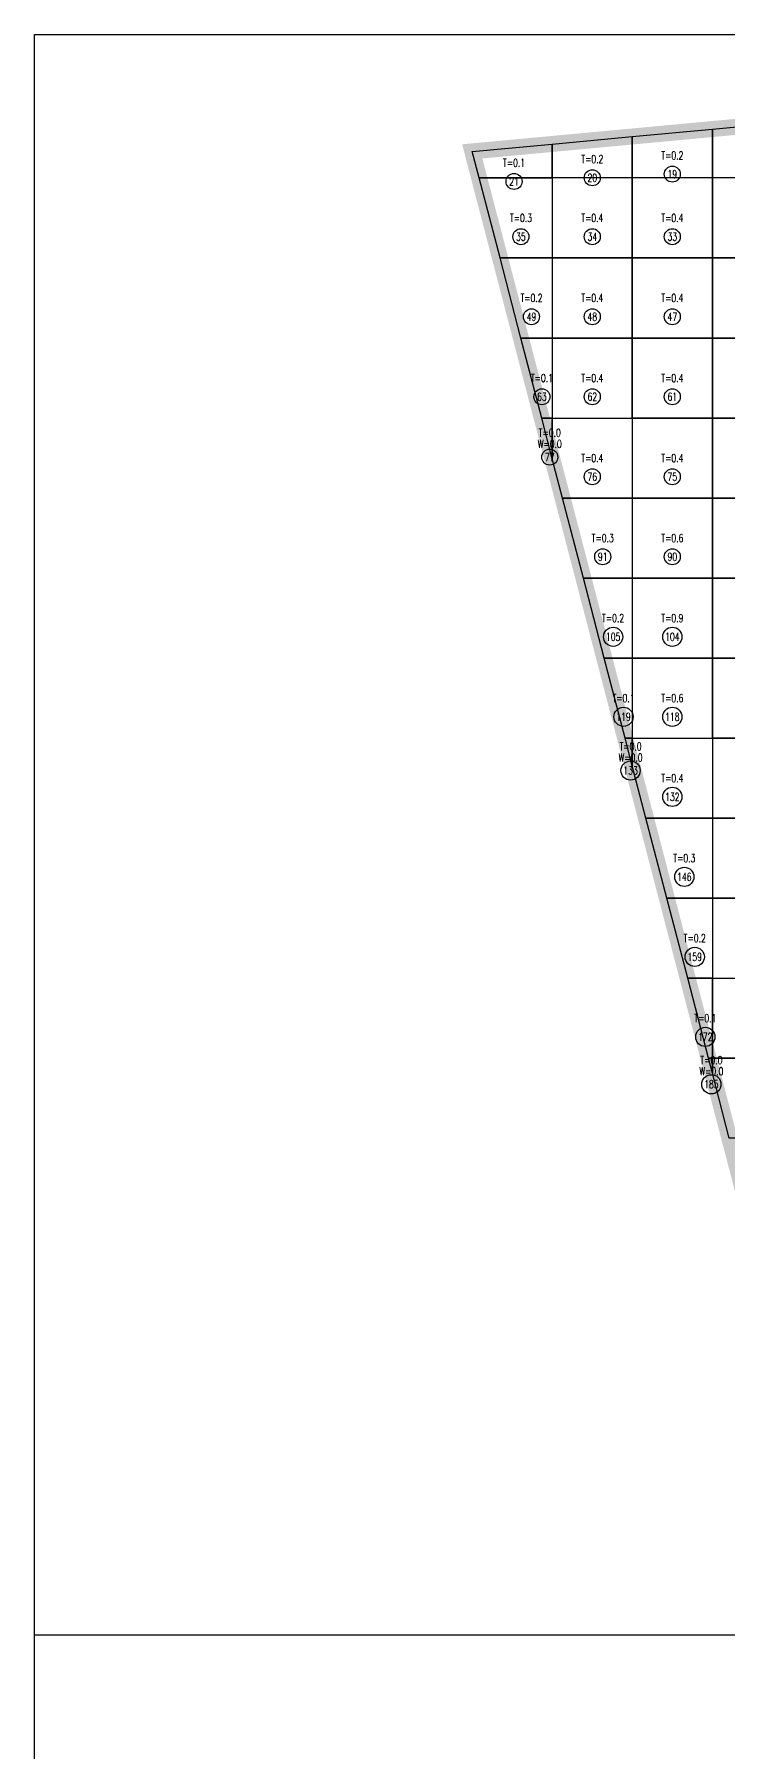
# Model space of a CAD drawing. Extents: x 4283 to 40403, y 1134 to 1764.
# Drawn here: x 12482 to 12525.4, y 1566.7 to 1674.1 of the extents above; entities that cross this region are included whole.
import ezdxf
from ezdxf.enums import TextEntityAlignment as Align

# ---------------------------------------------------------------- set-up
doc = ezdxf.new("R2010")
doc.units = 0
for name, color, linetype in [('tdz_13-5方格网', 2, 'Continuous'), ('tdz_13-5方格网计算', 7, 'Continuous'), ('tdz_土方计算图', 7, 'Continuous'), ('tdz_格田', 6, 'Continuous')]:
    doc.layers.add(name, color=color, linetype=linetype)
doc.styles.add('GLandNum', font='txt_____.ttf', dxfattribs={"width": 0.7, "height": 0.5})

msp = doc.modelspace()

# ---------------------------------------------------------------- linework, layer by layer
at = {"layer": 'tdz_13-5方格网', "linetype": 'Continuous'}
for points in [[(12529.35, 1668.64, 3393), (12529.35, 1665.12, 3393), (12524.35, 1665.12, 3393), (12524.35, 1668.17, 3393)], [(12519.35, 1667.71, 3393), (12519.35, 1665.12, 3393), (12514.35, 1665.12, 3393), (12514.35, 1667.24, 3393)], [(12524.35, 1668.17, 3393), (12524.35, 1665.12, 3393), (12519.35, 1665.12, 3393), (12519.35, 1667.71, 3393)], [(12514.35, 1667.24, 3393), (12514.35, 1665.12, 3393), (12509.78, 1665.12, 3393), (12509.35, 1666.78, 3393)], [(12509.78, 1665.12, 3393), (12514.35, 1665.12, 3393), (12514.35, 1660.12, 3393), (12511.09, 1660.12, 3393)], [(12514.35, 1665.12, 3393), (12514.35, 1660.12, 3393), (12519.35, 1660.12, 3393), (12519.35, 1665.12, 3393)], [(12519.35, 1665.12, 3393), (12519.35, 1660.12, 3393), (12524.35, 1660.12, 3393), (12524.35, 1665.12, 3393)], [(12524.35, 1665.12, 3393), (12524.35, 1660.12, 3393), (12529.35, 1660.12, 3393), (12529.35, 1665.12, 3393)], [(12511.09, 1660.12, 3393), (12514.35, 1660.12, 3393), (12514.35, 1655.12, 3393), (12512.39, 1655.12, 3393)], [(12514.35, 1660.12, 3393), (12514.35, 1655.12, 3393), (12519.35, 1655.12, 3393), (12519.35, 1660.12, 3393)], [(12519.35, 1660.12, 3393), (12519.35, 1655.12, 3393), (12524.35, 1655.12, 3393), (12524.35, 1660.12, 3393)], [(12524.35, 1660.12, 3393), (12524.35, 1655.12, 3393), (12529.35, 1655.12, 3393), (12529.35, 1660.12, 3393)], [(12512.39, 1655.12, 3393), (12514.35, 1655.12, 3393), (12514.35, 1650.12, 3393), (12513.69, 1650.12, 3393)], [(12514.35, 1655.12, 3393), (12514.35, 1650.12, 3393), (12519.35, 1650.12, 3393), (12519.35, 1655.12, 3393)], [(12519.35, 1655.12, 3393), (12519.35, 1650.12, 3393), (12524.35, 1650.12, 3393), (12524.35, 1655.12, 3393)], [(12524.35, 1655.12, 3393), (12524.35, 1650.12, 3393), (12529.35, 1650.12, 3393), (12529.35, 1655.12, 3393)], [(12513.69, 1650.12, 3393), (12514.35, 1650.12, 3393), (12514.35, 1647.58, 3393)], [(12514.35, 1647.58, 3393), (12514.35, 1650.12, 3393), (12519.35, 1650.12, 3393), (12519.35, 1645.12, 3393), (12514.99, 1645.12, 3393)], [(12519.35, 1650.12, 3393), (12519.35, 1645.12, 3393), (12524.35, 1645.12, 3393), (12524.35, 1650.12, 3393)], [(12524.35, 1650.12, 3393), (12524.35, 1645.12, 3393), (12529.35, 1645.12, 3393), (12529.35, 1650.12, 3393)], [(12514.99, 1645.12, 3393), (12519.35, 1645.12, 3393), (12519.35, 1640.12, 3393), (12516.3, 1640.12, 3393)], [(12519.35, 1645.12, 3393), (12519.35, 1640.12, 3393), (12524.35, 1640.12, 3392.96), (12524.35, 1645.12, 3393)], [(12524.35, 1645.12, 3393), (12524.35, 1640.12, 3392.96), (12529.35, 1640.12, 3392.98), (12529.35, 1645.12, 3393)], [(12516.3, 1640.12, 3393), (12519.35, 1640.12, 3393), (12519.35, 1635.12, 3393), (12517.6, 1635.12, 3393)], [(12519.35, 1640.12, 3393), (12519.35, 1635.12, 3393), (12524.35, 1635.12, 3392.96), (12524.35, 1640.12, 3392.96)], [(12524.35, 1640.12, 3392.96), (12524.35, 1635.12, 3392.96), (12529.35, 1635.12, 3392.95), (12529.35, 1640.12, 3392.98)], [(12517.6, 1635.12, 3393), (12519.35, 1635.12, 3393), (12519.35, 1630.12, 3393), (12518.9, 1630.12, 3393)], [(12519.35, 1635.12, 3393), (12519.35, 1630.12, 3393), (12524.35, 1630.12, 3393), (12524.35, 1635.12, 3392.96)], [(12524.35, 1635.12, 3392.96), (12524.35, 1630.12, 3393), (12529.35, 1630.12, 3392.99), (12529.35, 1635.12, 3392.95)], [(12518.9, 1630.12, 3393), (12519.35, 1630.12, 3393), (12519.35, 1628.39, 3393)], [(12519.35, 1628.39, 3393), (12519.35, 1630.12, 3393), (12524.35, 1630.12, 3393), (12524.35, 1625.12, 3393), (12520.2, 1625.12, 3393)], [(12524.35, 1630.12, 3393), (12524.35, 1625.12, 3393), (12529.35, 1625.12, 3393), (12529.35, 1630.12, 3392.99)], [(12520.2, 1625.12, 3393), (12524.35, 1625.12, 3393), (12524.35, 1620.12, 3393), (12521.51, 1620.12, 3393)], [(12524.35, 1625.12, 3393), (12524.35, 1620.12, 3393), (12529.35, 1620.12, 3393), (12529.35, 1625.12, 3393)], [(12521.51, 1620.12, 3393), (12524.35, 1620.12, 3393), (12524.35, 1615.12, 3393), (12522.81, 1615.12, 3393)], [(12524.35, 1620.12, 3393), (12524.35, 1615.12, 3393), (12529.35, 1615.12, 3393), (12529.35, 1620.12, 3393)], [(12522.81, 1615.12, 3393), (12524.35, 1615.12, 3393), (12524.35, 1610.12, 3393), (12524.11, 1610.12, 3393)], [(12524.35, 1610.12, 3393), (12524.35, 1615.12, 3393), (12529.35, 1615.12, 3393), (12529.35, 1610.12, 3393)], [(12524.11, 1610.12, 3393), (12524.35, 1610.12, 3393), (12524.35, 1609.19, 3393)], [(12524.35, 1609.19, 3393), (12524.35, 1610.12, 3393), (12529.35, 1610.12, 3393), (12529.35, 1605.12, 3393), (12525.41, 1605.12, 3393)]]:
    msp.add_polyline3d(points, close=True, dxfattribs=at)
at = {"layer": 'tdz_13-5方格网计算', "color": 7, "linetype": 'Continuous'}
for centre, radius in [((12511.96, 1664.9), 0.5), ((12516.85, 1665.13), 0.5), ((12521.85, 1665.36), 0.5), ((12512.39, 1661.45), 0.5), ((12516.85, 1661.45), 0.5), ((12521.85, 1661.45), 0.5), ((12513.05, 1656.45), 0.5), ((12516.85, 1656.45), 0.5), ((12521.85, 1656.45), 0.5), ((12513.7, 1651.45), 0.5), ((12516.85, 1651.45), 0.5), ((12521.85, 1651.45), 0.5), ((12514.19, 1647.68), 0.5), ((12516.85, 1646.45), 0.5), ((12521.85, 1646.45), 0.5), ((12517.5, 1641.45), 0.5), ((12521.85, 1641.45), 0.5), ((12518.15, 1636.45), 0.6), ((12521.85, 1636.45), 0.6), ((12518.8, 1631.45), 0.6), ((12521.85, 1631.45), 0.6), ((12519.24, 1628.09), 0.6), ((12521.85, 1626.45), 0.6), ((12522.6, 1621.45), 0.6), ((12523.25, 1616.45), 0.6), ((12523.91, 1611.45), 0.6), ((12524.29, 1608.49), 0.6)]:
    msp.add_circle(centre, radius, dxfattribs=at)
at = {"layer": 'tdz_土方计算图', "linetype": 'Continuous'}
for points in [[(12481.99, 1674.09), (12611.99, 1674.09)], [(12481.99, 1514.09), (12481.99, 1514.09), (12481.99, 1674.09), (12481.99, 1674.09)], [(12481.99, 1574.09), (12611.99, 1574.09)]]:
    msp.add_lwpolyline(points, dxfattribs=at)
at = {"layer": 'tdz_格田', "linetype": 'Continuous', "lineweight": 60, "const_width": 1}
msp.add_lwpolyline([(12533.23, 1575.12), (12509.35, 1666.78), (12576.93, 1673.07), (12584.63, 1580.39), (12533.23, 1575.12)], close=True, dxfattribs=at)

# ---------------------------------------------------------------- texts
at = {"layer": 'tdz_13-5方格网计算', "color": 2, "linetype": 'Continuous', "style": 'GLandNum', "width": 0.7}
for s, p in [('T=0.1', (12511.96, 1666.07)), ('T=0.2', (12516.85, 1666.3)), ('T=0.2', (12521.85, 1666.53)), ('T=0.3', (12512.39, 1662.62)), ('T=0.4', (12516.85, 1662.62)), ('T=0.4', (12521.85, 1662.62)), ('T=0.2', (12513.05, 1657.62)), ('T=0.4', (12516.85, 1657.62)), ('T=0.4', (12521.85, 1657.62)), ('T=0.1', (12513.7, 1652.62)), ('T=0.4', (12516.85, 1652.62)), ('T=0.4', (12521.85, 1652.62)), ('T=0.0', (12514.19, 1649.2)), ('T=0.4', (12516.85, 1647.62)), ('T=0.4', (12521.85, 1647.62)), ('T=0.3', (12517.5, 1642.62)), ('T=0.6', (12521.85, 1642.62)), ('T=0.2', (12518.15, 1637.62)), ('T=0.9', (12521.85, 1637.62)), ('T=0.1', (12518.8, 1632.62)), ('T=0.6', (12521.85, 1632.62)), ('T=0.0', (12519.24, 1629.6)), ('T=0.4', (12521.85, 1627.62)), ('T=0.3', (12522.6, 1622.62)), ('T=0.2', (12523.25, 1617.62)), ('T=0.1', (12523.91, 1612.62)), ('T=0.0', (12524.29, 1610))]:
    msp.add_text(s, height=0.5, dxfattribs=at).set_placement(p, align=Align.MIDDLE_CENTER)
at = {"layer": 'tdz_13-5方格网计算', "color": 7, "linetype": 'Continuous', "style": 'GLandNum', "width": 0.7}
for s, p in [('20', (12516.85, 1665.13)), ('19', (12521.85, 1665.36)), ('21', (12511.96, 1664.9)), ('35', (12512.39, 1661.45)), ('34', (12516.85, 1661.45)), ('33', (12521.85, 1661.45)), ('49', (12513.05, 1656.45)), ('48', (12516.85, 1656.45)), ('47', (12521.85, 1656.45)), ('63', (12513.7, 1651.45)), ('62', (12516.85, 1651.45)), ('61', (12521.85, 1651.45)), ('77', (12514.19, 1647.68)), ('76', (12516.85, 1646.45)), ('75', (12521.85, 1646.45)), ('91', (12517.5, 1641.45)), ('90', (12521.85, 1641.45)), ('105', (12518.15, 1636.45)), ('104', (12521.85, 1636.45)), ('119', (12518.8, 1631.45)), ('118', (12521.85, 1631.45)), ('133', (12519.24, 1628.09)), ('132', (12521.85, 1626.45)), ('146', (12522.6, 1621.45)), ('159', (12523.25, 1616.45)), ('172', (12523.91, 1611.45)), ('185', (12524.29, 1608.49))]:
    msp.add_text(s, height=0.5, dxfattribs=at).set_placement(p, align=Align.MIDDLE_CENTER)
at = {"layer": 'tdz_13-5方格网计算', "color": 173, "linetype": 'Continuous', "style": 'GLandNum', "width": 0.7}
for p in [(12514.19, 1648.5), (12519.24, 1628.9), (12524.29, 1609.3)]:
    msp.add_text('W=0.0', height=0.5, dxfattribs=at).set_placement(p, align=Align.MIDDLE_CENTER)

doc.saveas('drawing.dxf')
